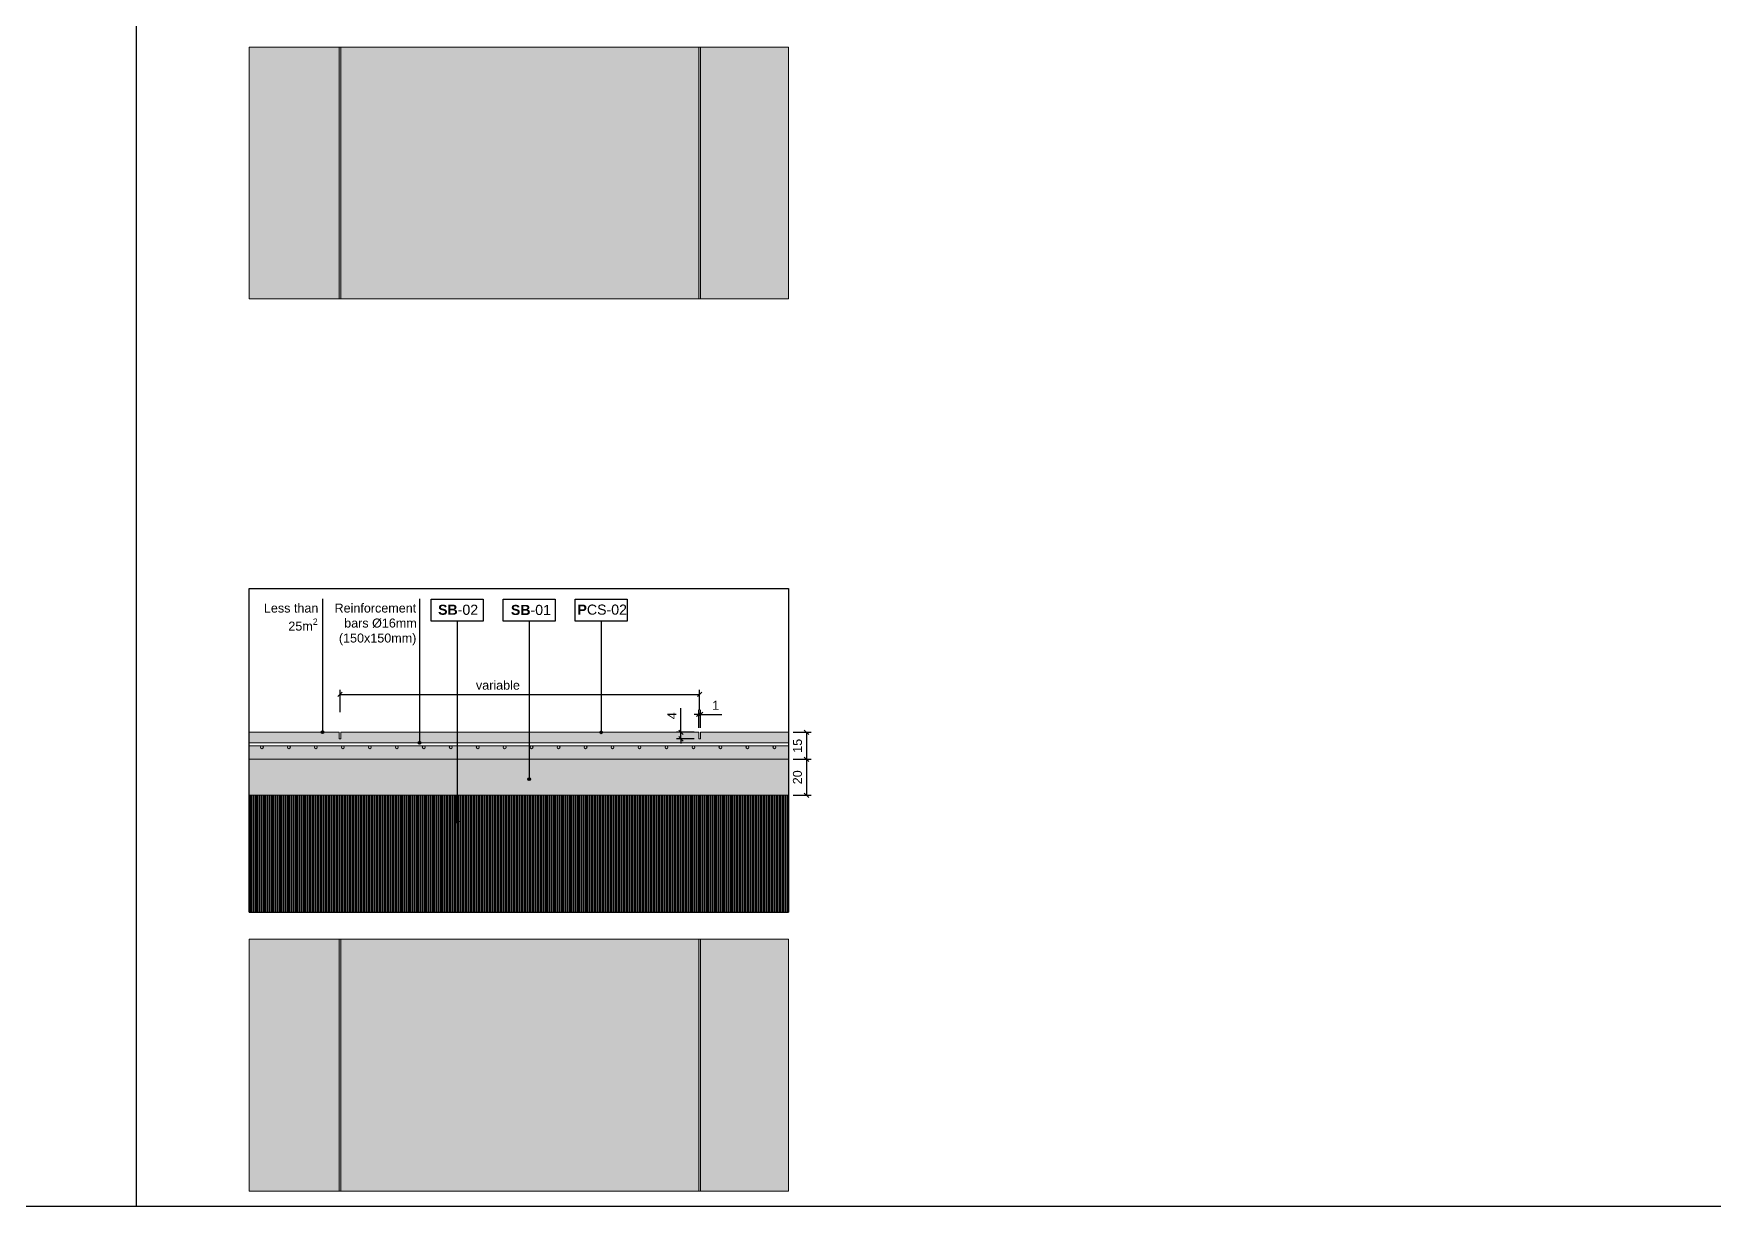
# Model space of a CAD drawing. Header units: metres. Extents: x -325 to 301, y -147 to 149.
# Drawn here: x 220.35 to 229.69, y 123.46 to 129.98 of the extents above; entities that cross this region are included whole.
import ezdxf

# ---------------------------------------------------------------- set-up
doc = ezdxf.new("R2010")
doc.units = ezdxf.units.M
doc.layers.get('Defpoints').update_dxf_attribs({"lineweight": 13})
doc.layers.add('-aux', color=50, linetype='Continuous', plot=False)
doc.layers.add('0-TX-1_25', color=7, linetype='Continuous', true_color=0x3f4f7f)
for name, color, linetype, lineweight, true_color in [('02-L-Joints-Paviment_06_Concrete Slab in sittu', 7, 'Continuous', 5, 0x999999), ('03-TR-Paviment_06_Concrete Slab in situ', 7, 'Continuous', 9, 0xeee7dd), ('3-TR tot_u', 7, 'Continuous', 5, 0x787878)]:
    doc.layers.add(name, color=color, linetype=linetype, lineweight=lineweight, true_color=true_color)
for name, color, linetype, lineweight in [('1-CM', 7, 'Continuous', 0), ('2-L-secció', 1, 'Continuous', 0), ('2-metall', 5, 'Continuous', 0), ('3-TR Seleccionat', 44, 'Continuous', 0), ('3-TR Tot-u', 37, 'Continuous', 0)]:
    doc.layers.add(name, color=color, linetype=linetype, lineweight=lineweight)
doc.layers.add('A-KEYPLAN_HATCH', color=7, linetype='Continuous')
doc.layers.add('A_TEXT_2', color=7, linetype='Continuous')
doc.styles.get("Standard").update_dxf_attribs({"font": 'arial.ttf'})
doc.dimstyles.new('ISO-25', dxfattribs={"dimtxt": 0.1, "dimasz": 0.1, "dimexe": 0.1, "dimexo": 0.1, "dimgap": 0.1, "dimtad": 1, "dimdec": 0, "dimlfac": 100, "dimzin": 9, "dimtxsty": 'Standard', "dimblk": 'OBLIQUE', "dimcen": 0.1, "dimadec": 0, "dimazin": 0, "dimtfac": 1, "dimtdec": 0, "dimtmove": 0, "dimatfit": 3, "dimldrblk": 'OBLIQUE', "dimfxl": 1, "dimarcsym": 0})
pattern_1 = [(0, (0, -4.9584), (0, 6.985), [5.08, -1.905]), (90, (0, -4.9584), (-6.985, 4e-16), [5.08, -1.905])]

# ---------------------------------------------------------------- blocks, each defined once
blk = doc.blocks.new('_Oblique')
at = {"color": 0, "lineweight": -2}
blk.add_line((-0.5, -0.5), (0.5, 0.5), dxfattribs=at)
blk = doc.blocks.new('*D725')
at = {"layer": '0-TX-1_25', "color": 0, "lineweight": -2, "transparency": 16777216}
for p, q in [((224.5741, 126.0922), (224.6739, 126.0922)), ((224.6489, 126.0922), (224.6489, 125.9422)), ((224.5741, 125.9422), (224.6739, 125.9422))]:
    blk.add_line(p, q, dxfattribs=at)
at = {"layer": 'Defpoints', "color": 0, "transparency": 16777216}
for p in [(224.5491, 126.0922), (224.5491, 125.9422), (224.6489, 125.9422)]:
    blk.add_point(p, dxfattribs=at)
at = {"layer": '0-TX-1_25', "color": 0, "lineweight": -2, "transparency": 16777216, "xscale": 0.025, "yscale": 0.025, "zscale": 0.025}
for p, rotation in [((224.6489, 126.0922), 90), ((224.6489, 125.9422), 270)]:
    blk.add_blockref('_Oblique', p, dxfattribs=dict(at, rotation=rotation))
at = {"layer": '0-TX-1_25', "color": 0, "transparency": 16777216, "insert": (224.5984, 126.0172), "char_height": 0.05, "attachment_point": 5, "rotation": 90}
blk.add_mtext('15', dxfattribs=at)
blk = doc.blocks.new('*D726')
at = {"layer": '0-TX-1_25', "color": 0, "lineweight": -2, "transparency": 16777216}
for p, q in [((224.5741, 125.9422), (224.6739, 125.9422)), ((224.6489, 125.9422), (224.6489, 125.7422)), ((224.5741, 125.7422), (224.6739, 125.7422))]:
    blk.add_line(p, q, dxfattribs=at)
at = {"layer": 'Defpoints', "color": 0, "transparency": 16777216}
for p in [(224.5491, 125.9422), (224.5491, 125.7422), (224.6489, 125.7422)]:
    blk.add_point(p, dxfattribs=at)
at = {"layer": '0-TX-1_25', "color": 0, "lineweight": -2, "transparency": 16777216, "xscale": 0.025, "yscale": 0.025, "zscale": 0.025}
for p, rotation in [((224.6489, 125.9422), 90), ((224.6489, 125.7422), 270)]:
    blk.add_blockref('_Oblique', p, dxfattribs=dict(at, rotation=rotation))
at = {"layer": '0-TX-1_25', "color": 0, "transparency": 16777216, "insert": (224.5984, 125.8422), "char_height": 0.05, "attachment_point": 5, "rotation": 90}
blk.add_mtext('20', dxfattribs=at)
blk = doc.blocks.new('POINT')
at = {"layer": '0-TX-1_25'}
h = blk.add_hatch(dxfattribs=at)
h.set_pattern_fill('ANGLE', color=256)
h.set_pattern_definition([(0, (-83.747, -12.726), (0, 6.985), [5.08, -1.905]), (90, (-83.747, -12.726), (-6.985, 4e-16), [5.08, -1.905])])
edge = h.paths.add_edge_path()
edge.add_arc((0, 0), 0.0075, 0, 360)
h = blk.add_hatch(color=256, dxfattribs=at)
h.dxf.hatch_style = 1
edge = h.paths.add_edge_path()
edge.add_arc((0, 0), 0.0075, 0, 360)
blk.add_circle((0, 0), 0.0075, dxfattribs=at)
blk = doc.blocks.new('*D727')
at = {"layer": '0-TX-1_25', "color": 0, "lineweight": -2, "transparency": 16777216}
for p, q in [((224.0491, 126.1922), (224.0241, 126.1922)), ((224.0491, 126.1172), (224.0491, 126.2172)), ((224.0491, 126.1922), (224.0591, 126.1922)), ((224.0591, 126.1172), (224.0591, 126.2172)), ((224.0591, 126.1922), (224.1775, 126.1922))]:
    blk.add_line(p, q, dxfattribs=at)
at = {"layer": 'Defpoints', "color": 0, "transparency": 16777216}
for p in [(224.0591, 126.1922), (224.0491, 126.0922), (224.0591, 126.0922)]:
    blk.add_point(p, dxfattribs=at)
at = {"layer": '0-TX-1_25', "color": 0, "lineweight": -2, "transparency": 16777216, "xscale": 0.025, "yscale": 0.025, "zscale": 0.025}
blk.add_blockref('_Oblique', (224.0491, 126.1922), dxfattribs=at)
at = {"layer": '0-TX-1_25', "color": 0, "lineweight": -2, "transparency": 16777216, "xscale": 0.025, "yscale": 0.025, "zscale": 0.025, "rotation": 180}
blk.add_blockref('_Oblique', (224.0591, 126.1922), dxfattribs=at)
at = {"layer": '0-TX-1_25', "color": 0, "transparency": 16777216, "insert": (224.1433, 126.2423), "char_height": 0.05, "attachment_point": 5}
blk.add_mtext('1', dxfattribs=at)
blk = doc.blocks.new('hatch keyplan 2')
at = {"layer": 'A-KEYPLAN_HATCH'}
blk.add_lwpolyline([(0, 0.00548), (0.01287, 0.00548), (0.01287, 0), (0, 0)], close=True, dxfattribs=at)
blk = doc.blocks.new('hatch keyplan')
at = {"layer": 'A-KEYPLAN_HATCH'}
blk.add_blockref('hatch keyplan 2', (1.43058, 0.85215), dxfattribs=at)
blk = doc.blocks.new('SB-01')
at = {"layer": 'A-KEYPLAN_HATCH'}
blk.add_blockref('hatch keyplan', (-1.43058, -0.85215), dxfattribs=at)
at = {"layer": 'A_TEXT_2', "insert": (-0.0008, 0.00403), "char_height": 0.0025, "attachment_point": 1}
blk.add_mtext_dynamic_manual_height_columns('\\pi0.00271;{\\fArial|b1|i0|c0|p34;SB}-01', width=0.0145619, gutter_width=0.015, heights=[0], dxfattribs=at)
blk = doc.blocks.new('SB-02')
at = {"layer": 'A-KEYPLAN_HATCH'}
blk.add_blockref('hatch keyplan', (-1.43058, -0.85215), dxfattribs=at)
at = {"layer": 'A_TEXT_2', "insert": (-0.0008, 0.00408), "char_height": 0.0025, "attachment_point": 1}
blk.add_mtext_dynamic_manual_height_columns('\\pi0.00249;{\\fArial|b1|i0|c0|p34;SB}-02', width=0.0145619, gutter_width=0.015, heights=[0], dxfattribs=at)
blk = doc.blocks.new('*D2225')
at = {"layer": '0-TX-1_25', "color": 0, "lineweight": -2, "transparency": 16777216}
for p, q in [((223.9503, 126.0922), (223.9503, 126.2267)), ((224.0241, 126.0922), (223.9253, 126.0922)), ((224.0241, 126.0556), (223.9253, 126.0556)), ((223.9503, 126.0556), (223.9503, 126.0922)), ((223.9503, 126.0556), (223.9503, 126.0306))]:
    blk.add_line(p, q, dxfattribs=at)
at = {"layer": 'Defpoints', "color": 0, "transparency": 16777216}
for p in [(223.9503, 126.0556), (224.0491, 126.0922), (224.0491, 126.0556)]:
    blk.add_point(p, dxfattribs=at)
at = {"layer": '0-TX-1_25', "color": 0, "lineweight": -2, "transparency": 16777216, "xscale": 0.025, "yscale": 0.025, "zscale": 0.025}
for p, rotation in [((223.9503, 126.0922), 270), ((223.9503, 126.0556), 90)]:
    blk.add_blockref('_Oblique', p, dxfattribs=dict(at, rotation=rotation))
at = {"layer": '0-TX-1_25', "color": 0, "transparency": 16777216, "insert": (223.9003, 126.1845), "char_height": 0.05, "attachment_point": 5, "rotation": 90}
blk.add_mtext('4', dxfattribs=at)
blk = doc.blocks.new('*D2724')
at = {"layer": '0-TX-1_25', "color": 0, "lineweight": -2, "transparency": 16777216}
for p, q in [((222.0541, 126.2034), (222.0541, 126.3284)), ((224.0541, 126.2172), (224.0541, 126.3284)), ((222.0541, 126.3034), (224.0541, 126.3034))]:
    blk.add_line(p, q, dxfattribs=at)
at = {"layer": 'Defpoints', "color": 0, "transparency": 16777216}
for p in [(224.0541, 126.3034), (224.0541, 126.1922), (222.0541, 126.0556)]:
    blk.add_point(p, dxfattribs=at)
at = {"layer": '0-TX-1_25', "color": 0, "lineweight": -2, "transparency": 16777216, "xscale": 0.025, "yscale": 0.025, "zscale": 0.025, "rotation": 180}
blk.add_blockref('_Oblique', (222.0541, 126.3034), dxfattribs=at)
at = {"layer": '0-TX-1_25', "color": 0, "lineweight": -2, "transparency": 16777216, "xscale": 0.025, "yscale": 0.025, "zscale": 0.025}
blk.add_blockref('_Oblique', (224.0541, 126.3034), dxfattribs=at)
at = {"layer": '0-TX-1_25', "color": 0, "transparency": 16777216, "insert": (222.9323, 126.3539), "char_height": 0.05, "attachment_point": 5}
blk.add_mtext('variable', dxfattribs=at)
blk = doc.blocks.new('*U2851')
at = {"layer": '2-metall'}
h = blk.add_hatch(dxfattribs=at)
h.set_pattern_fill('ANGLE', color=256)
h.set_pattern_definition([(0, (-221.549, -130.9756), (0, 6.985), [5.08, -1.905]), (90, (-221.549, -130.9756), (-6.985, 4e-16), [5.08, -1.905])])
edge = h.paths.add_edge_path()
edge.add_arc((0.0707, -0.0079), 0.008, 0, 360)
blk.add_circle((0.0707, -0.0079), 0.008, dxfattribs=at)
blk = doc.blocks.new('*U2852')
at = {"layer": '2-metall', "color": 0, "linetype": 'ByBlock', "lineweight": -2, "transparency": 16777216}
for p in [(221.5491, 126.0172), (221.6991, 126.0172), (221.8491, 126.0172), (221.9991, 126.0172), (222.1491, 126.0172), (222.2991, 126.0172), (222.4491, 126.0172), (222.5991, 126.0172), (222.7491, 126.0172), (222.8991, 126.0172), (223.0491, 126.0172), (223.1991, 126.0172), (223.3491, 126.0172), (223.4991, 126.0172), (223.6491, 126.0172), (223.7991, 126.0172), (223.9491, 126.0172), (224.0991, 126.0172), (224.2491, 126.0172), (224.3991, 126.0172)]:
    blk.add_blockref('*U2851', p, dxfattribs=at)
blk = doc.blocks.new('PCS02')
at = {"layer": 'A-KEYPLAN_HATCH'}
blk.add_blockref('hatch keyplan', (-1.43058, -0.85215), dxfattribs=at)
at = {"layer": 'A_TEXT_2', "insert": (-0.0008, 0.00411), "char_height": 0.0025, "attachment_point": 1}
blk.add_mtext_dynamic_manual_height_columns('\\pi0.00139;{\\fArial|b1|i0|c0|p34;P}CS-02', width=0.0145619, gutter_width=0.015, heights=[0], dxfattribs=at)

msp = doc.modelspace()

# ---------------------------------------------------------------- hatches: boundary and pattern name
at = {"layer": '03-TR-Paviment_06_Concrete Slab in situ', "linetype": 'Continuous'}
h = msp.add_hatch(color=256, dxfattribs=at)
h.dxf.hatch_style = 1
h.paths.add_polyline_path([(221.5491, 129.9016), (224.5491, 129.9016), (224.5491, 128.5016), (221.5491, 128.5016)])
h = msp.add_hatch(color=256, dxfattribs=at)
h.dxf.hatch_style = 1
h.paths.add_polyline_path([(221.5491, 124.9422), (224.5491, 124.9422), (224.5491, 123.5422), (221.5491, 123.5422)])
at = {"layer": '2-metall'}
h = msp.add_hatch(dxfattribs=at)
h.set_pattern_fill('ANGLE', color=256)
h.set_pattern_definition(pattern_1)
edge = h.paths.add_edge_path()
edge.add_arc((221.6198, 126.0092), 0.008, 0, 360)
edge = h.paths.add_edge_path()
edge.add_arc((221.7698, 126.0092), 0.008, 0, 360)
edge = h.paths.add_edge_path()
edge.add_arc((221.9198, 126.0092), 0.008, 0, 360)
edge = h.paths.add_edge_path()
edge.add_arc((222.0698, 126.0092), 0.008, 0, 360)
edge = h.paths.add_edge_path()
edge.add_arc((222.2198, 126.0092), 0.008, 0, 360)
edge = h.paths.add_edge_path()
edge.add_arc((222.3698, 126.0092), 0.008, 0, 360)
edge = h.paths.add_edge_path()
edge.add_arc((222.5198, 126.0092), 0.008, 0, 360)
edge = h.paths.add_edge_path()
edge.add_arc((222.6698, 126.0092), 0.008, 0, 360)
edge = h.paths.add_edge_path()
edge.add_arc((222.8198, 126.0092), 0.008, 0, 360)
edge = h.paths.add_edge_path()
edge.add_arc((222.9698, 126.0092), 0.008, 0, 360)
edge = h.paths.add_edge_path()
edge.add_arc((223.1198, 126.0092), 0.008, 0, 360)
edge = h.paths.add_edge_path()
edge.add_arc((223.2698, 126.0092), 0.008, 0, 360)
edge = h.paths.add_edge_path()
edge.add_arc((223.4198, 126.0092), 0.008, 0, 360)
edge = h.paths.add_edge_path()
edge.add_arc((223.5698, 126.0092), 0.008, 0, 360)
edge = h.paths.add_edge_path()
edge.add_arc((223.7198, 126.0092), 0.008, 0, 360)
edge = h.paths.add_edge_path()
edge.add_arc((223.8698, 126.0092), 0.008, 0, 360)
edge = h.paths.add_edge_path()
edge.add_arc((224.0198, 126.0092), 0.008, 0, 360)
edge = h.paths.add_edge_path()
edge.add_arc((224.1698, 126.0092), 0.008, 0, 360)
edge = h.paths.add_edge_path()
edge.add_arc((224.3198, 126.0092), 0.008, 0, 360)
edge = h.paths.add_edge_path()
edge.add_arc((224.4698, 126.0092), 0.008, 0, 360)
h = msp.add_hatch(dxfattribs=at)
h.set_pattern_fill('ANGLE', color=256)
h.set_pattern_definition(pattern_1)
edge = h.paths.add_edge_path()
edge.add_arc((221.7698, 126.0092), 0.008, 0, 360)
h = msp.add_hatch(dxfattribs=at)
h.set_pattern_fill('ANGLE', color=256)
h.set_pattern_definition(pattern_1)
edge = h.paths.add_edge_path()
edge.add_arc((221.9198, 126.0092), 0.008, 0, 360)
h = msp.add_hatch(dxfattribs=at)
h.set_pattern_fill('ANGLE', color=256)
h.set_pattern_definition(pattern_1)
edge = h.paths.add_edge_path()
edge.add_arc((222.0698, 126.0092), 0.008, 0, 360)
h = msp.add_hatch(dxfattribs=at)
h.set_pattern_fill('ANGLE', color=256)
h.set_pattern_definition(pattern_1)
edge = h.paths.add_edge_path()
edge.add_arc((222.2198, 126.0092), 0.008, 0, 360)
h = msp.add_hatch(dxfattribs=at)
h.set_pattern_fill('ANGLE', color=256)
h.set_pattern_definition(pattern_1)
edge = h.paths.add_edge_path()
edge.add_arc((222.3698, 126.0092), 0.008, 0, 360)
h = msp.add_hatch(dxfattribs=at)
h.set_pattern_fill('ANGLE', color=256)
h.set_pattern_definition(pattern_1)
edge = h.paths.add_edge_path()
edge.add_arc((222.5198, 126.0092), 0.008, 0, 360)
h = msp.add_hatch(dxfattribs=at)
h.set_pattern_fill('ANGLE', color=256)
h.set_pattern_definition(pattern_1)
edge = h.paths.add_edge_path()
edge.add_arc((222.6698, 126.0092), 0.008, 0, 360)
h = msp.add_hatch(dxfattribs=at)
h.set_pattern_fill('ANGLE', color=256)
h.set_pattern_definition(pattern_1)
edge = h.paths.add_edge_path()
edge.add_arc((222.8198, 126.0092), 0.008, 0, 360)
h = msp.add_hatch(dxfattribs=at)
h.set_pattern_fill('ANGLE', color=256)
h.set_pattern_definition(pattern_1)
edge = h.paths.add_edge_path()
edge.add_arc((222.9698, 126.0092), 0.008, 0, 360)
h = msp.add_hatch(dxfattribs=at)
h.set_pattern_fill('ANGLE', color=256)
h.set_pattern_definition(pattern_1)
edge = h.paths.add_edge_path()
edge.add_arc((223.1198, 126.0092), 0.008, 0, 360)
h = msp.add_hatch(dxfattribs=at)
h.set_pattern_fill('ANGLE', color=256)
h.set_pattern_definition(pattern_1)
edge = h.paths.add_edge_path()
edge.add_arc((223.2698, 126.0092), 0.008, 0, 360)
h = msp.add_hatch(dxfattribs=at)
h.set_pattern_fill('ANGLE', color=256)
h.set_pattern_definition(pattern_1)
edge = h.paths.add_edge_path()
edge.add_arc((223.4198, 126.0092), 0.008, 0, 360)
h = msp.add_hatch(dxfattribs=at)
h.set_pattern_fill('ANGLE', color=256)
h.set_pattern_definition(pattern_1)
edge = h.paths.add_edge_path()
edge.add_arc((223.5698, 126.0092), 0.008, 0, 360)
h = msp.add_hatch(dxfattribs=at)
h.set_pattern_fill('ANGLE', color=256)
h.set_pattern_definition(pattern_1)
edge = h.paths.add_edge_path()
edge.add_arc((223.7198, 126.0092), 0.008, 0, 360)
h = msp.add_hatch(dxfattribs=at)
h.set_pattern_fill('ANGLE', color=256)
h.set_pattern_definition(pattern_1)
edge = h.paths.add_edge_path()
edge.add_arc((223.8698, 126.0092), 0.008, 0, 360)
h = msp.add_hatch(dxfattribs=at)
h.set_pattern_fill('ANGLE', color=256)
h.set_pattern_definition(pattern_1)
edge = h.paths.add_edge_path()
edge.add_arc((224.0198, 126.0092), 0.008, 0, 360)
h = msp.add_hatch(dxfattribs=at)
h.set_pattern_fill('ANGLE', color=256)
h.set_pattern_definition(pattern_1)
edge = h.paths.add_edge_path()
edge.add_arc((224.1698, 126.0092), 0.008, 0, 360)
h = msp.add_hatch(dxfattribs=at)
h.set_pattern_fill('ANGLE', color=256)
h.set_pattern_definition(pattern_1)
edge = h.paths.add_edge_path()
edge.add_arc((224.3198, 126.0092), 0.008, 0, 360)
h = msp.add_hatch(dxfattribs=at)
h.set_pattern_fill('ANGLE', color=256)
h.set_pattern_definition(pattern_1)
edge = h.paths.add_edge_path()
edge.add_arc((224.4698, 126.0092), 0.008, 0, 360)
at = {"layer": '3-TR Seleccionat'}
h = msp.add_hatch(dxfattribs=at)
h.set_pattern_fill('ANSI31', color=256, scale=0.002, angle=225, style=0)
h.set_pattern_definition([(270, (50, -4.959445), (0.00635, -1e-18), [])])
h.paths.add_polyline_path([(221.5491, 125.0922), (224.5491, 125.0922), (224.5491, 125.7422), (221.5491, 125.7422)])
at = {"layer": '3-TR Tot-u'}
h = msp.add_hatch(dxfattribs=at)
h.set_pattern_fill('EARTH', color=256, scale=0.005, style=0)
h.set_pattern_definition([(0, (40, -5.039445), (0.03175, 0.03175), [0.03175, -0.03175]), (0, (40, -5.02754), (0.03175, 0.03175), [0.03175, -0.03175]), (0, (40, -5.015633), (0.03175, 0.03175), [0.03175, -0.03175]), (90, (40.00397, -5.011664), (-0.03175, 0.03175), [0.03175, -0.03175]), (90, (40.015875, -5.011664), (-0.03175, 0.03175), [0.03175, -0.03175]), (90, (40.02778, -5.011664), (-0.03175, 0.03175), [0.03175, -0.03175])])
h.paths.add_polyline_path([(224.5491, 125.9422), (221.5491, 125.9422), (221.5491, 125.7422), (224.5491, 125.7422)])
at = {"layer": '3-TR tot_u'}
h = msp.add_hatch(dxfattribs=at)
h.set_pattern_fill('AR-CONC', color=256, scale=0.0002, angle=89.13211)
h.set_pattern_definition([(139.132107, (187.590528, 59.057656), (0.003739362, 0.036384468), [0.00381, -0.04191]), (84.132107, (187.59053, 59.057656), (-0.038313752, -0.006469088), [0.003048, -0.033528117]), (189.58355, (187.59084, 59.06069), (-0.034574388, 0.02991538), [0.003238002, -0.035618049]), (135.31631, (187.58037, 59.05781), (0.009228709, 0.054082225), [0.005715, -0.062865]), (185.767664, (187.58114, 59.062317), (-0.048760355, 0.048224933), [0.004857005, -0.05342712]), (80.31626, (187.58037, 59.05781), (-0.048760355, 0.048224933), [0.004571993, -0.050291946]), (110.132107, (187.582986, 59.06285), (0.020909994, 0.030009597), [0.00381, -0.04191]), (55.132107, (187.582986, 59.06285), (-0.036646144, 0.012916967), [0.003048, -0.033528]), (160.58355, (187.58473, 59.065352), (-0.01573615, 0.042926564), [0.003238002, -0.035617988]), (126.632107, (187.590528, 59.057656), (-0.016899711, 0.000873801), [0, -0.0331216, 0, -0.034036, 0, -0.033655]), (96.632107, (187.590528, 59.057656), (-0.0198313927, 0.0136658867), [0, -0.0194056, 0, -0.0323596, 0, -0.012827]), (56.632107, (187.590357, 59.046329), (0.0015563759, 0.0270976533), [0, -0.0127, 0, -0.039624, 0, -0.052578]), (46.632107, (187.59028, 59.04125), (-0.004635972, 0.0296994646), [0, -0.01651, 0, -0.0263144, 0, -0.037338])])
h.paths.add_polyline_path([(221.5492, 126.0332), (224.5491, 126.0332), (224.5491, 126.0922), (224.0591, 126.0922), (224.0591, 126.0556), (224.0491, 126.0556), (224.0491, 126.0922), (222.0591, 126.0922), (222.0591, 126.0556), (222.0491, 126.0556), (222.0491, 126.0922), (221.5492, 126.0922)])
h.paths.add_polyline_path([(224.5491, 126.0172), (221.5492, 126.0172), (221.5491, 125.9422), (224.5491, 125.9422)])

# ---------------------------------------------------------------- linework, layer by layer
at = {"layer": '-aux'}
msp.add_lwpolyline([(160.9223, 133.4567), (290.9223, 133.4567), (290.9223, 123.4567), (160.9223, 123.4567)], close=True, dxfattribs=at)
for points in [[(220.9223, 123.4567), (220.9223, 133.4567)], [(221.5491, 125.0922), (221.5491, 126.8922), (224.5491, 126.8922), (224.5491, 125.0922)], [(221.5491, 125.0922), (224.5491, 125.0922)]]:
    msp.add_lwpolyline(points, dxfattribs=at)
at = {"layer": '0-TX-1_25'}
for points in [[(221.9569, 126.8334), (221.9569, 126.0927)], [(222.4964, 126.8334), (222.4964, 126.0322)], [(222.7063, 126.71), (222.7063, 125.5964)], [(223.1063, 126.71), (223.1063, 125.8314)], [(223.5063, 126.71), (223.5063, 126.0922)]]:
    msp.add_lwpolyline(points, dxfattribs=at)
at = {"layer": '02-L-Joints-Paviment_06_Concrete Slab in sittu'}
for points in [[(222.0491, 129.9016), (222.0491, 128.5016)], [(222.0591, 129.9016), (222.0591, 128.5016)], [(224.0491, 129.9016), (224.0491, 128.5016)], [(224.0591, 129.9016), (224.0591, 128.5016)], [(222.0491, 124.9422), (222.0491, 123.5422)], [(222.0591, 124.9422), (222.0591, 123.5422)], [(224.0491, 124.9422), (224.0491, 123.5422)], [(224.0591, 124.9422), (224.0591, 123.5422)]]:
    msp.add_lwpolyline(points, dxfattribs=at)
at = {"layer": '1-CM'}
for points in [[(221.5491, 126.0922), (222.0491, 126.0922)], [(222.0491, 126.0922), (222.0491, 126.0556), (222.0591, 126.0556), (222.0591, 126.0922)], [(222.0591, 126.0922), (223.0491, 126.0922)], [(223.0491, 126.0922), (224.0491, 126.0922)], [(224.0491, 126.0922), (224.0491, 126.0556), (224.0591, 126.0556), (224.0591, 126.0922)], [(224.0591, 126.0922), (224.5491, 126.0922)], [(221.5491, 125.9422), (224.5491, 125.9422)], [(221.5491, 125.7422), (224.5491, 125.7422)]]:
    msp.add_lwpolyline(points, dxfattribs=at)
at = {"layer": '2-L-secció'}
for p, q in [((221.5491, 126.0922), (221.5491, 125.0922)), ((224.5491, 126.0922), (224.5491, 125.0922))]:
    msp.add_line(p, q, dxfattribs=at)
for points in [[(221.5491, 129.9016), (224.5491, 129.9016), (224.5491, 128.5016), (221.5491, 128.5016)], [(221.5491, 124.9422), (224.5491, 124.9422), (224.5491, 123.5422), (221.5491, 123.5422)]]:
    msp.add_lwpolyline(points, close=True, dxfattribs=at)
at = {"layer": '2-metall'}
for points in [[(221.5491, 126.0332), (224.5491, 126.0332)], [(221.5491, 126.0172), (224.5491, 126.0172)]]:
    msp.add_lwpolyline(points, dxfattribs=at)

# ---------------------------------------------------------------- block references
at = {"layer": '0-TX-1_25', "xscale": 22.5, "yscale": 22.5, "zscale": 22.5}
for name, p in [('SB-02', (222.5615, 126.71)), ('SB-01', (222.9615, 126.71))]:
    msp.add_blockref(name, p, dxfattribs=at)
at = {"layer": '0-TX-1_25'}
for p in [(221.9566, 126.0927), (222.4961, 126.0332), (223.5063, 126.0922), (223.1063, 125.8314), (222.7063, 125.5964)]:
    msp.add_blockref('POINT', p, dxfattribs=at)
at = {"layer": '1-CM', "xscale": 22.49999999996909, "yscale": 22.49999999996909, "zscale": 22.49999999996909}
msp.add_blockref('PCS02', (223.3615, 126.71), dxfattribs=at)
at = {"layer": '2-metall'}
msp.add_blockref('*U2852', (0, 0), dxfattribs=at)

# ---------------------------------------------------------------- texts
at = {"layer": '0-TX-1_25', "char_height": 0.05625, "attachment_point": 1}
for s, width, insert in [('\\A1;\\pi0.03467;{\\H0.88889x;Less than \\P\\pi0.17063;25m\\H0.7x;\\S2^ ;}', 0.327643, (221.596, 126.8081)), ('\\A1;\\pi-0.01777;{\\H0.88889x;Reinforcement \\P\\pi0.03585;bars Ø16mm\\P\\pi0.00631;(150x150mm) }', 0.430461, (222.0414, 126.8081))]:
    msp.add_mtext_dynamic_manual_height_columns(s, width=width, gutter_width=0.3375, heights=[0], dxfattribs=dict(at, insert=insert))

# ---------------------------------------------------------------- dimensions: what is measured, and where the dimension line sits
at = {"layer": '0-TX-1_25'}
dim = msp.add_linear_dim(base=(224.0541, 126.3034), p1=(222.0541, 126.0556), p2=(224.0541, 126.1922), text='variable', dimstyle='ISO-25', override={"dimtxt": 0.05, "dimasz": 0.025, "dimexe": 0.025, "dimexo": 0.025, "dimgap": 0.025, "dimblk1": 'Oblique', "dimblk2": 'Oblique', "dimsah": 1, "dimfxl": 0.1, "dimfxlon": 1, "dimarcsym": 1}, dxfattribs=at)
dim.commit()
dim.dimension.update_dxf_attribs({"geometry": '*D2724', "text_midpoint": (222.9323, 126.3034), "dimtype": 160})
dim = msp.add_linear_dim(base=(223.9503, 126.0556), p1=(224.0491, 126.0922), p2=(224.0491, 126.0556), angle=90, dimstyle='ISO-25', override={"dimtxt": 0.05, "dimasz": 0.025, "dimexe": 0.025, "dimexo": 0.025, "dimgap": 0.025, "dimblk1": 'Oblique', "dimblk2": 'Oblique', "dimsah": 1, "dimfxl": 0.1, "dimfxlon": 1, "dimarcsym": 1}, dxfattribs=at)
dim.commit()
dim.dimension.update_dxf_attribs({"geometry": '*D2225', "text_midpoint": (223.9503, 126.1845), "dimtype": 160})
dim = msp.add_linear_dim(base=(224.0591, 126.1922), p1=(224.0491, 126.0922), p2=(224.0591, 126.0922), dimstyle='ISO-25', override={"dimtxt": 0.05, "dimasz": 0.025, "dimexe": 0.025, "dimexo": 0.025, "dimgap": 0.025, "dimblk1": 'Oblique', "dimblk2": 'Oblique', "dimsah": 1, "dimfxl": 0.1, "dimfxlon": 1, "dimarcsym": 1}, dxfattribs=at)
dim.commit()
dim.dimension.update_dxf_attribs({"geometry": '*D727', "text_midpoint": (224.1433, 126.2423)})
for base, p1, p2, picture, middle in [((224.6489, 125.9422), (224.5491, 126.0922), (224.5491, 125.9422), '*D725', (224.5984, 126.0172)), ((224.6489, 125.7422), (224.5491, 125.9422), (224.5491, 125.7422), '*D726', (224.5984, 125.8422))]:
    dim = msp.add_linear_dim(base=base, p1=p1, p2=p2, angle=90, dimstyle='ISO-25', override={"dimtxt": 0.05, "dimasz": 0.025, "dimexe": 0.025, "dimexo": 0.025, "dimgap": 0.025, "dimblk1": 'Oblique', "dimblk2": 'Oblique', "dimsah": 1, "dimfxl": 0.1, "dimfxlon": 1, "dimarcsym": 1}, dxfattribs=at)
    dim.commit()
    dim.dimension.update_dxf_attribs({"geometry": picture, "text_midpoint": middle})

doc.saveas('drawing.dxf')
